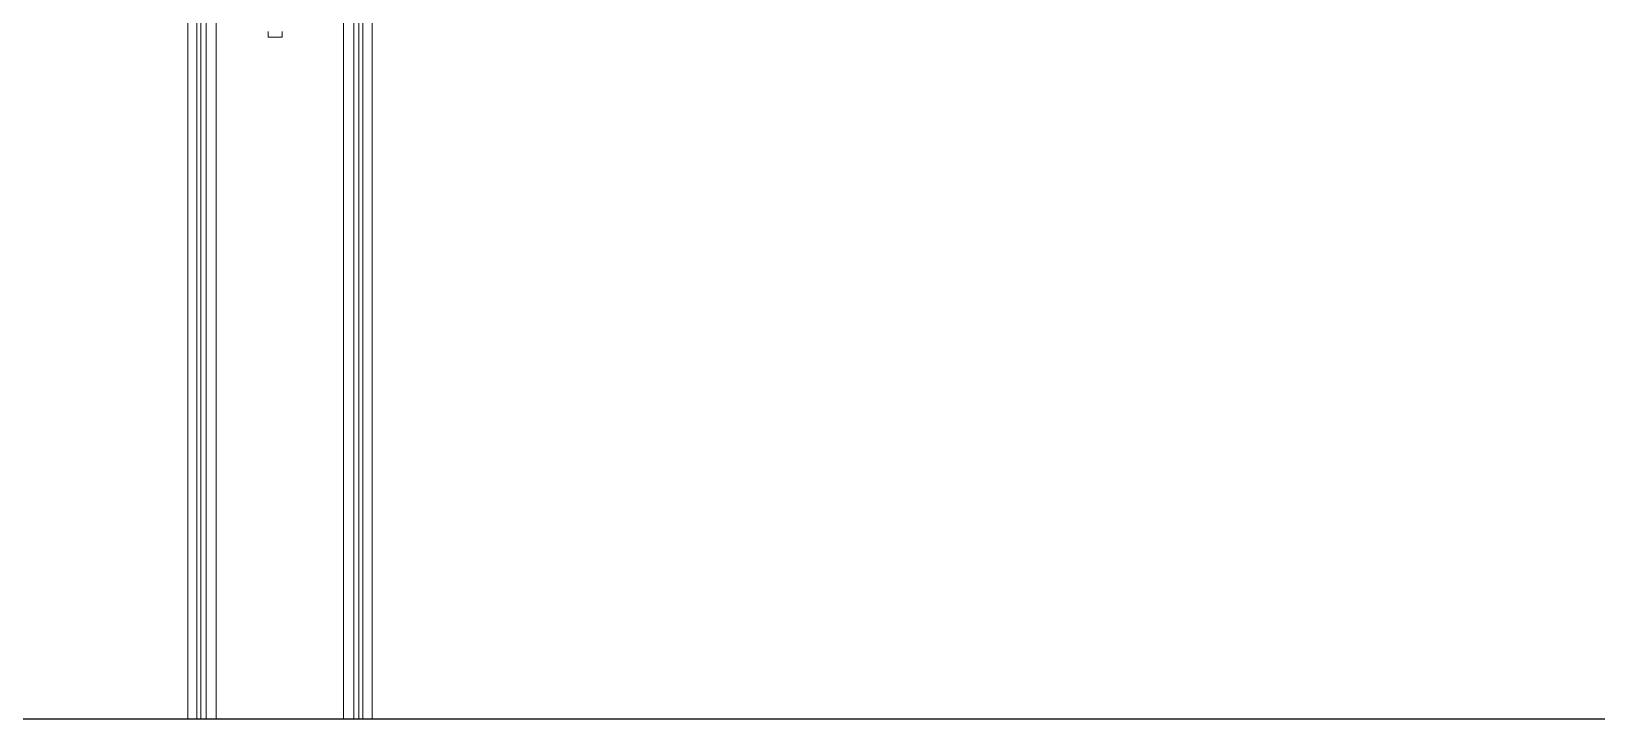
# Model space of a CAD drawing. Header units: feet. Extents: x 0.3 to 98.5, y -18.6 to 31.5.
# Drawn here: x 71.914 to 75.079, y -8.192 to -6.801 of the extents above; entities that cross this region are included whole.
import ezdxf

# ---------------------------------------------------------------- set-up
doc = ezdxf.new("R2010")
doc.units = ezdxf.units.FT
doc.header["$MEASUREMENT"] = 0
doc.layers.add('ATI CENTER SUPPORT', color=7, linetype='Continuous')
doc.layers.add('ATI_EARTH', color=34, linetype='Continuous')

msp = doc.modelspace()

# ---------------------------------------------------------------- linework, layer by layer
at = {"layer": 'ATI CENTER SUPPORT', "color": 8, "linetype": 'Continuous', "lineweight": 15}
for p, q in [((72.57649, -5.34644), (72.57649, -8.19129)), ((72.56579, -5.43498), (72.56579, -8.19129)), ((72.28796, -5.45633), (72.28796, -8.19129)), ((72.54522, -5.45633), (72.54522, -8.19129)), ((72.60304, -8.19156), (72.60304, -5.47019)), ((72.58452, -5.56695), (72.58452, -8.19156)), ((72.23014, -5.79622), (72.23014, -8.19059)), ((72.25669, -5.7957), (72.25669, -8.19129)), ((72.26739, -5.79636), (72.26739, -8.19129)), ((72.24866, -8.19059), (72.24866, -6.18257)), ((72.39265, -6.80166), (72.39265, -6.81328)), ((72.42109, -6.81328), (72.42109, -6.80166)), ((72.39265, -6.81328), (72.42109, -6.81328))]:
    msp.add_line(p, q, dxfattribs=at)
at = {"layer": 'ATI_EARTH', "color": 7}
msp.add_lwpolyline([(66.76685, -8.19176), (88.3762, -8.19176)], dxfattribs=at)

doc.saveas('drawing.dxf')
